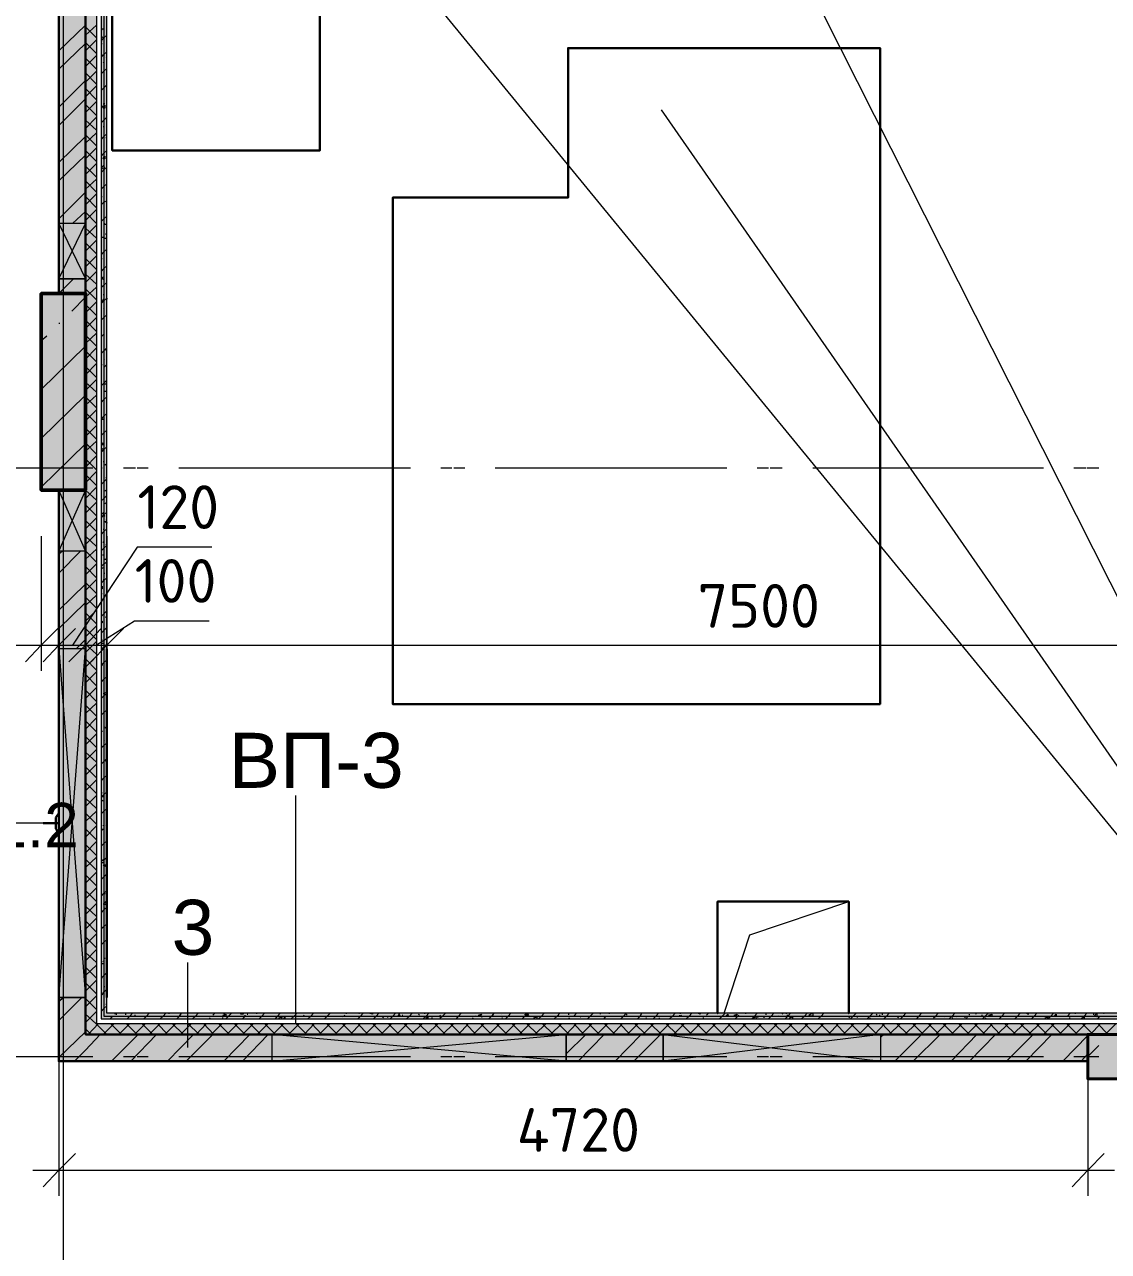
# Model space of a CAD drawing. Header units: millimetres. Extents: x -84737 to 172119, y -43083 to 59399.
# Drawn here: x -59190 to -54218, y 43586 to 49214 of the extents above; entities that cross this region are included whole.
import ezdxf

# ---------------------------------------------------------------- set-up
doc = ezdxf.new("R2010")
doc.units = ezdxf.units.MM
doc.layers.add('PDF _Геометрия', color=7, linetype='Continuous')
doc.layers.add('PDF _Текст', color=7, linetype='Continuous')
doc.layers.add('PDF _Сплошная заливка', color=7, linetype='Continuous', true_color=0xffffff)
doc.styles.add('PDF GOSTCommon', font='arial.ttf')
doc.styles.add('PDF ISOCPEUR', font='isocpeur.ttf')

msp = doc.modelspace()

# ---------------------------------------------------------------- hatches: boundary and pattern name
at = {"layer": 'PDF _Сплошная заливка', "transparency": 33554559}
h = msp.add_hatch(color=256, dxfattribs=at)
h.paths.add_polyline_path([(-58910.3, 51010.8), (-58859.5, 51010.8), (-58859.5, 52780), (-58910.3, 52780)])
h.paths.add_polyline_path([(-58859.5, 50409.7), (-58910.3, 50409.7), (-58910.3, 44632.3), (-58859.5, 44632.3)])
h = msp.add_hatch(color=256, dxfattribs=at)
h.paths.add_polyline_path([(-58838.3, 51010.8), (-58825.6, 51010.8), (-58825.6, 52703.8), (-58838.3, 52703.8)])
h.paths.add_polyline_path([(-58825.6, 50409.7), (-58838.3, 50409.7), (-58838.3, 44666.1), (-58825.6, 44666.1)])
h = msp.add_hatch(color=256, dxfattribs=at)
h.paths.add_polyline_path([(-58825.6, 51010.8), (-58812.9, 51010.8), (-58812.9, 52691.1), (-58825.6, 52691.1)])
h.paths.add_polyline_path([(-58812.9, 50409.7), (-58825.6, 50409.7), (-58825.6, 44678.8), (-58812.9, 44678.8)])
h = msp.add_hatch(color=256, dxfattribs=at)
h.paths.add_polyline_path([(-59033, 48301.9), (-58910.3, 48301.9), (-58910.3, 49779.1), (-59033, 49779.1)])
h.paths.add_polyline_path([(-58910.3, 48048), (-59033, 48048), (-59033, 47980.2), (-58910.3, 47980.2)])
h = msp.add_hatch(color=256, dxfattribs=at)
h.paths.add_polyline_path([(-59033, 46350.7), (-58910.3, 46350.7), (-58910.3, 46799.3), (-59033, 46799.3)])
h.paths.add_polyline_path([(-58910.3, 44750.8), (-59033, 44750.8), (-59033, 44458.7), (-58910.3, 44458.7)])
h = msp.add_hatch(color=256, dxfattribs=at)
h.paths.add_polyline_path([(-58055.3, 44458.7), (-58055.3, 44581.5), (-58910.3, 44581.5), (-58910.3, 44458.7)])
h.paths.add_polyline_path([(-55261.8, 44581.5), (-55261.8, 44458.7), (-54313.7, 44458.7), (-54313.7, 44581.5)])
h.paths.add_polyline_path([(-56260.7, 44458.7), (-56260.7, 44581.5), (-56705.1, 44581.5), (-56705.1, 44458.7)])

# ---------------------------------------------------------------- linework, layer by layer
at = {"layer": 'PDF _Геометрия', "lineweight": 9}
for points in [[(-56607.8, 51404.4), (-52743.4, 43747.7), (-57974.9, 50130.4)], [(-59011.9, 49156.9), (-59011.9, 50155.8)], [(-59011.9, 48331.5), (-59011.9, 49330.4)], [(-59033, 49093.4), (-58910.3, 49211.9)], [(-58910.3, 49165.4), (-58859.5, 49211.9)], [(-58859.5, 49152.7), (-58910.3, 49203.4)], [(-58838.3, 49190.8), (-58834.1, 49190.8)], [(-58834.1, 49195), (-58829.9, 49195)], [(-58910.3, 49093.4), (-58859.5, 49144.2)], [(-58859.5, 49080.7), (-58910.3, 49131.5)], [(-58838.3, 49140), (-58825.6, 49152.7), (-58812.9, 49165.4)], [(-58834.1, 49156.9), (-58829.9, 49152.7)], [(-58834.1, 49135.7), (-58834.1, 49135.7)], [(-59033, 49008.7), (-58910.3, 49127.3)], [(-58838.3, 49127.3), (-58834.1, 49127.3)], [(-58838.3, 49063.8), (-58825.6, 49076.5), (-58812.9, 49089.2)], [(-58838.3, 49076.5), (-58834.1, 49076.5)], [(-58910.3, 49021.4), (-58859.5, 49072.2)], [(-58859.5, 49008.7), (-58910.3, 49059.5)], [(-58829.9, 49042.6), (-58825.6, 49038.4)], [(-58817.2, 49063.8), (-58817.2, 49063.8)], [(-58910.3, 48949.5), (-58859.5, 49000.3)], [(-58859.5, 48941), (-58910.3, 48991.8)], [(-58838.3, 48987.6), (-58825.6, 49000.3), (-58812.9, 49013)], [(-59033, 48835.2), (-58910.3, 48958)], [(-59011.9, 48902.9), (-59011.9, 48958)], [(-58910.3, 48881.8), (-58859.5, 48932.6)], [(-58859.5, 48869.1), (-58910.3, 48919.9)], [(-58838.3, 48911.4), (-58825.6, 48924.1), (-58812.9, 48936.8)], [(-59033, 48750.6), (-58910.3, 48873.3)], [(-58910.3, 48809.8), (-58859.5, 48860.6)], [(-58825.6, 48847.9), (-58825.6, 48852.1), (-58821.4, 48852.1)], [(-58859.5, 48797.1), (-58910.3, 48847.9)], [(-53894.7, 46689.3), (-52743.4, 43747.7), (-56269.2, 48822.5)], [(-58910.3, 48737.9), (-58859.5, 48788.7)], [(-58859.5, 48729.4), (-58910.3, 48776)], [(-58838.3, 48763.3), (-58825.6, 48776), (-58812.9, 48788.7)], [(-58829.9, 48746.3), (-58825.6, 48746.3)], [(-59033, 48581.3), (-58910.3, 48699.8)], [(-59011.9, 47705.1), (-59011.9, 48704)], [(-58910.3, 48670.1), (-58859.5, 48716.7)], [(-58859.5, 48657.4), (-58910.3, 48708.2)], [(-58838.3, 48687.1), (-58825.6, 48699.8), (-58812.9, 48712.5)], [(-58817.2, 48695.5), (-58812.9, 48691.3)], [(-58910.3, 48598.2), (-58859.5, 48649)], [(-58859.5, 48585.5), (-58910.3, 48636.3)], [(-58838.3, 48610.9), (-58825.6, 48623.6), (-58812.9, 48636.3)], [(-59033, 48496.6), (-58910.3, 48615.1)], [(-58910.3, 48526.2), (-58859.5, 48577)], [(-58825.6, 48568.6), (-58825.6, 48568.6)], [(-58859.5, 48513.5), (-58910.3, 48564.3)], [(-58838.3, 48534.7), (-58825.6, 48547.4), (-58812.9, 48560.1)], [(-58812.9, 48555.9), (-58812.9, 48555.9)], [(-58910.3, 48458.5), (-58859.5, 48505.1)], [(-58859.5, 48445.8), (-58910.3, 48496.6)], [(-58838.3, 48458.5), (-58825.6, 48471.2), (-58812.9, 48483.9)], [(-58812.9, 48509.3), (-58812.9, 48509.3)], [(-58812.9, 48509.3), (-58812.9, 48509.3)], [(-59033, 48323.1), (-58910.3, 48445.8)], [(-58910.3, 48386.6), (-58859.5, 48437.4)], [(-58859.5, 48373.9), (-58910.3, 48424.7)], [(-58838.3, 48424.7), (-58834.1, 48424.7)], [(-58838.3, 48386.6), (-58825.6, 48399.3), (-58817.2, 48403.5)], [(-58825.6, 48420.4), (-58825.6, 48416.2)], [(-58969.5, 48301.9), (-58910.3, 48356.9)], [(-58910.3, 48314.6), (-58859.5, 48365.4)], [(-58859.5, 48301.9), (-58910.3, 48352.7)], [(-58812.9, 48352.7), (-58812.9, 48352.7)], [(-58812.9, 48352.7), (-58812.9, 48352.7)], [(-58910.3, 48242.7), (-58859.5, 48293.4)], [(-58838.3, 48310.4), (-58825.6, 48323.1), (-58812.9, 48335.8)], [(-58825.6, 48301.9), (-58821.4, 48301.9)], [(-58825.6, 48301.9), (-58825.6, 48301.9)], [(-58821.4, 48297.7), (-58817.2, 48297.7)], [(-58859.5, 48234.2), (-58910.3, 48280.7)], [(-58834.1, 48238.4), (-58829.9, 48238.4)], [(-58821.4, 48234.2), (-58817.2, 48234.2)], [(-58817.2, 48251.1), (-58812.9, 48259.6)], [(-58910.3, 48174.9), (-58859.5, 48225.7)], [(-58859.5, 48162.2), (-58910.3, 48213)], [(-58838.3, 48158), (-58825.6, 48170.7), (-58812.9, 48183.4)], [(-59011.9, 48077.6), (-59011.9, 48128.4)], [(-58910.3, 48103), (-58859.5, 48153.8)], [(-58859.5, 48090.3), (-58910.3, 48141.1)], [(-58838.3, 48141.1), (-58834.1, 48141.1)], [(-58910.3, 48031), (-58859.5, 48081.8)], [(-58859.5, 48022.6), (-58910.3, 48069.1)], [(-58838.3, 48081.8), (-58825.6, 48094.5), (-58812.9, 48107.2)], [(-59033, 47980.2), (-58965.3, 48048)], [(-58973.8, 47899.8), (-58910.3, 47963.3), (-58859.5, 48009.9)], [(-58838.3, 48009.9), (-58825.6, 48018.3), (-58812.9, 48031)], [(-58825.6, 48056.4), (-58825.6, 48056.4)], [(-58825.6, 48056.4), (-58825.6, 48056.4)], [(-58859.5, 47950.6), (-58910.3, 48001.4)], [(-58838.3, 47933.7), (-58825.6, 47946.4), (-58812.9, 47959.1), (-58812.9, 47954.8)], [(-58829.9, 47976), (-58825.6, 47976)], [(-58910.3, 47891.4), (-58859.5, 47942.1)], [(-58859.5, 47878.7), (-58910.3, 47929.4)], [(-58829.9, 47912.5), (-58829.9, 47912.5)], [(-59033, 47844.8), (-59028.8, 47844.8)], [(-59011.9, 46875.5), (-59011.9, 47878.7)], [(-58910.3, 47819.4), (-58859.5, 47870.2)], [(-58859.5, 47806.7), (-58910.3, 47857.5)], [(-58838.3, 47857.5), (-58825.6, 47870.2), (-58812.9, 47882.9)], [(-59113.4, 47764.4), (-59088.1, 47785.5)], [(-58910.3, 47751.7), (-58859.5, 47798.2)], [(-58859.5, 47739), (-58910.3, 47789.8)], [(-58838.3, 47781.3), (-58825.6, 47794)], [(-58812.9, 47806.7), (-58812.9, 47806.7)], [(-59113.4, 47540), (-58910.3, 47739)], [(-58910.3, 47679.7), (-58859.5, 47730.5)], [(-58838.3, 47705.1), (-58825.6, 47717.8), (-58812.9, 47730.5)], [(-58859.5, 47667), (-58910.3, 47717.8)], [(-58821.4, 47679.7), (-58821.4, 47679.7)], [(-58812.9, 47717.8), (-58817.2, 47722), (-58812.9, 47722)], [(-58910.3, 47607.8), (-58859.5, 47658.6)], [(-58859.5, 47595.1), (-58910.3, 47645.9)], [(-58838.3, 47654.3), (-58834.1, 47654.3)], [(-58825.6, 47641.6), (-58812.9, 47654.3)], [(-58825.6, 47641.6), (-58825.6, 47641.6)], [(-58910.3, 47535.8), (-58859.5, 47586.6)], [(-58859.5, 47527.4), (-58910.3, 47573.9)], [(-58838.3, 47557), (-58825.6, 47569.7), (-58812.9, 47582.4)], [(-58821.4, 47565.4), (-58817.2, 47565.4)], [(-59113.4, 47315.7), (-58910.3, 47514.7)], [(-59011.9, 47451.2), (-59011.9, 47506.2)], [(-58910.3, 47468.1), (-58859.5, 47514.7)], [(-58859.5, 47455.4), (-58910.3, 47506.2)], [(-58838.3, 47480.8), (-58825.6, 47493.5), (-58812.9, 47506.2)], [(-58821.4, 47531.6), (-58817.2, 47531.6)], [(-58910.3, 47396.1), (-58859.5, 47446.9)], [(-58859.5, 47383.4), (-58910.3, 47434.2)], [(-58838.3, 47404.6), (-58825.6, 47417.3), (-58812.9, 47430)], [(-58834.1, 47404.6), (-58829.9, 47404.6)], [(-58910.3, 47324.2), (-58859.5, 47375)], [(-58859.5, 47311.5), (-58910.3, 47362.3)], [(-58838.3, 47328.4), (-58825.6, 47341.1), (-58812.9, 47353.8)], [(-59113.4, 47091.4), (-58910.3, 47290.3)], [(-58910.3, 47256.5), (-58859.5, 47303)], [(-58859.5, 47243.8), (-58910.3, 47294.6)], [(-58838.3, 47290.3), (-58829.9, 47294.6), (-58829.9, 47286.1), (-58838.3, 47286.1)], [(-58838.3, 47252.2), (-58825.6, 47264.9), (-58812.9, 47277.6)], [(-59011.9, 46253.3), (-59011.9, 47252.2)], [(-58910.3, 47184.5), (-58859.5, 47235.3)], [(-58859.5, 47171.8), (-58910.3, 47222.6)], [(-58838.3, 47264.9), (-58829.9, 47269.2), (-58829.9, 47256.5), (-58838.3, 47260.7)], [(-58812.9, 47252.2), (-58812.9, 47256.5)], [(-59934.6, 47180.3), (-58935.7, 47180.3)], [(-59875.3, 47180.3), (-58876.4, 47180.3)], [(-58910.3, 47112.6), (-58859.5, 47163.3)], [(-58838.3, 47180.3), (-58834.1, 47180.3)], [(-58829.9, 47209.9), (-58825.6, 47209.9)], [(-58821.4, 47193), (-58817.2, 47197.2)], [(-58817.2, 47193), (-58812.9, 47197.2)], [(-58736.8, 47180.3), (-58681.7, 47180.3)], [(-58673.3, 47180.3), (-58622.5, 47180.3)], [(-58482.8, 47180.3), (-57483.9, 47180.3)], [(-58423.5, 47180.3), (-57420.4, 47180.3)], [(-57280.7, 47180.3), (-57230, 47180.3)], [(-57221.5, 47180.3), (-57170.7, 47180.3)], [(-57031, 47180.3), (-56027.9, 47180.3)], [(-56967.5, 47180.3), (-55968.6, 47180.3)], [(-55829, 47180.3), (-55778.2, 47180.3)], [(-55769.7, 47180.3), (-55714.7, 47180.3)], [(-55575, 47180.3), (-54576.1, 47180.3)], [(-55515.8, 47180.3), (-54516.9, 47180.3)], [(-54377.2, 47180.3), (-54322.2, 47180.3)], [(-54317.9, 47180.3), (-54262.9, 47180.3)], [(-58859.5, 47099.9), (-58910.3, 47150.7)], [(-58838.3, 47104.1), (-58825.6, 47116.8), (-58812.9, 47129.5)], [(-58817.2, 47133.7), (-58812.9, 47138)], [(-58812.9, 47150.7), (-58812.9, 47154.9)], [(-58812.9, 47150.7), (-58812.9, 47150.7)], [(-58859.5, 46748.6), (-58910.3, 46799.3), (-59033, 47078.7), (-58910.3, 47078.7)], [(-58859.5, 47032.1), (-58910.3, 47078.7), (-59033, 46799.3), (-58910.3, 46799.3)], [(-58910.3, 47040.6), (-58859.5, 47091.4)], [(-58834.1, 47032.1), (-58825.6, 47040.6), (-58812.9, 47053.3)], [(-58821.4, 47074.5), (-58817.2, 47078.7)], [(-58812.9, 47082.9), (-58812.9, 47082.9)], [(-58910.3, 46972.9), (-58859.5, 47023.7)], [(-58859.5, 46960.2), (-58910.3, 47011)], [(-58821.4, 47015.2), (-58817.2, 47019.4)], [(-58812.9, 47019.4), (-58812.9, 47019.4)], [(-58910.3, 46900.9), (-58859.5, 46951.7)], [(-58859.5, 46888.2), (-58910.3, 46939)], [(-58838.3, 46960.2), (-58825.6, 46960.2), (-58821.4, 46960.2), (-58825.6, 46964.4), (-58812.9, 46977.1)], [(-58838.3, 46951.7), (-58825.6, 46964.4), (-58825.6, 46977.1), (-58838.3, 46964.4)], [(-58825.6, 46956), (-58821.4, 46960.2)], [(-58825.6, 46956), (-58825.6, 46956)], [(-58817.2, 46943.3), (-58817.2, 46943.3)], [(-58910.3, 46829), (-58859.5, 46879.8)], [(-58838.3, 46875.5), (-58825.6, 46888.2), (-58812.9, 46900.9)], [(-58825.6, 46900.9), (-58825.6, 46900.9)], [(-58825.6, 46896.7), (-58825.6, 46900.9)], [(-58812.9, 46930.6), (-58812.9, 46926.3), (-58821.4, 46934.8), (-58812.9, 46934.8)], [(-59113.4, 46867.1), (-59113.4, 46367.6), (-59113.4, 46249.1)], [(-59033, 46867.1), (-59033, 46367.6), (-59033, 46249.1)], [(-58859.5, 46820.5), (-58910.3, 46867.1), (-58910.3, 46367.6), (-58812.9, 46367.6), (-58812.9, 46249.1)], [(-58838.3, 46799.3), (-58825.6, 46812), (-58812.9, 46824.7)], [(-58829.9, 46837.4), (-58825.6, 46841.7)], [(-58817.2, 46829), (-58812.9, 46829)], [(-58812.9, 46867.1), (-58812.9, 46367.6), (-51312.8, 46367.6), (-51211.2, 46367.6), (-50970, 46367.6)], [(-59033, 46786.7), (-59016.1, 46799.3)], [(-59033, 46697.8), (-58931.4, 46799.3)], [(-58330.4, 46816.3), (-58673.3, 46816.3), (-58969.5, 46367.6)], [(-58910.3, 46761.3), (-58859.5, 46807.8)], [(-58829.9, 46778.2), (-58829.9, 46782.4)], [(-58910.3, 46689.3), (-58859.5, 46740.1)], [(-58859.5, 46676.6), (-58910.3, 46727.4)], [(-58838.3, 46727.4), (-58825.6, 46740.1), (-58812.9, 46748.6)], [(-58834.1, 46718.9), (-58829.9, 46723.2)], [(-58821.4, 46761.3), (-58817.2, 46761.3)], [(-58812.9, 46761.3), (-58817.2, 46761.3), (-58812.9, 46765.5)], [(-59011.9, 46625.8), (-59011.9, 46676.6)], [(-58910.3, 46617.3), (-58859.5, 46668.1)], [(-58859.5, 46604.7), (-58910.3, 46655.4)], [(-58838.3, 46651.2), (-58825.6, 46663.9), (-58812.9, 46676.6)], [(-58834.1, 46663.9), (-58834.1, 46663.9)], [(-58829.9, 46668.1), (-58825.6, 46668.1)], [(-58825.6, 46697.8), (-58821.4, 46697.8)], [(-59033, 46528.5), (-58910.3, 46647)], [(-58838.3, 46634.3), (-58834.1, 46638.5), (-58834.1, 46625.8), (-58838.3, 46625.8)], [(-58838.3, 46604.7), (-58834.1, 46604.7)], [(-58812.9, 46596.2), (-58812.9, 46600.4)], [(-59033, 46443.8), (-58910.3, 46562.3)], [(-58910.3, 46549.6), (-58859.5, 46596.2)], [(-58859.5, 46536.9), (-58910.3, 46587.7)], [(-58829.9, 46583.5), (-58825.6, 46583.5)], [(-58910.3, 46477.7), (-58859.5, 46528.5)], [(-58859.5, 46465), (-58910.3, 46515.8)], [(-58838.3, 46498.8), (-58825.6, 46511.5), (-58812.9, 46524.2)], [(-58812.9, 46494.6), (-58817.2, 46494.6), (-58812.9, 46503.1)], [(-58910.3, 46405.7), (-58859.5, 46456.5)], [(-58859.5, 46393), (-58910.3, 46443.8)], [(-58343.1, 46477.7), (-58686, 46477.7), (-58859.5, 46367.6)], [(-58838.3, 46477.7), (-58834.1, 46477.7), (-58834.1, 46469.2), (-58838.3, 46469.2)], [(-58838.3, 46422.6), (-58825.6, 46435.3), (-58812.9, 46448)], [(-58829.9, 46439.6), (-58829.9, 46439.6)], [(-59011.9, 45423.8), (-59011.9, 46422.6)], [(-58952.6, 46350.7), (-58910.3, 46393)], [(-58910.3, 46333.8), (-58859.5, 46384.6)], [(-58838.3, 46393), (-58834.1, 46393)], [(-58834.1, 46376.1), (-58829.9, 46376.1)], [(-59549.4, 46367.6), (-59295.4, 46367.6), (-59071.1, 46367.6)], [(-59232, 46367.6), (-59033, 46367.6), (-58910.3, 46367.6), (-58910.3, 46249.1)], [(-58859.5, 46325.3), (-58910.3, 46371.9)], [(-58910.3, 46266), (-58859.5, 46316.8)], [(-58838.3, 46346.5), (-58825.6, 46359.2), (-58812.9, 46371.9)], [(-58812.9, 46316.8), (-58812.9, 46316.8)], [(-58859.5, 46253.3), (-58910.3, 46304.1)], [(-58838.3, 46274.5), (-58825.6, 46287.2), (-58812.9, 46299.9)], [(-58834.1, 46278.7), (-58834.1, 46274.5)], [(-58910.3, 46194.1), (-58859.5, 46244.9)], [(-58859.5, 46181.4), (-58910.3, 46232.2)], [(-58838.3, 46198.3), (-58825.6, 46211), (-58812.9, 46223.7)], [(-58812.9, 46206.8), (-58812.9, 46206.8)], [(-58910.3, 46122.1), (-58859.5, 46172.9)], [(-58859.5, 46109.4), (-58910.3, 46160.2)], [(-58910.3, 46054.4), (-58859.5, 46101)], [(-58859.5, 46041.7), (-58910.3, 46092.5)], [(-58838.3, 46122.1), (-58825.6, 46134.8), (-58821.4, 46139.1)], [(-58825.6, 46143.3), (-58825.6, 46143.3)], [(-59011.9, 45999.4), (-59011.9, 46050.2)], [(-58838.3, 46046), (-58825.6, 46058.6), (-58812.9, 46071.3)], [(-58910.3, 45982.5), (-58859.5, 46033.3)], [(-58859.5, 45969.8), (-58910.3, 46020.6)], [(-58821.4, 45986.7), (-58812.9, 45995.2)], [(-58821.4, 45995.2), (-58821.4, 45995.2)], [(-58910.3, 45910.5), (-58859.5, 45961.3)], [(-58859.5, 45897.8), (-58910.3, 45948.6)], [(-58834.1, 45969.8), (-58834.1, 45974)], [(-58821.4, 45931.7), (-58821.4, 45931.7)], [(-58910.3, 45838.6), (-58859.5, 45889.3)], [(-58859.5, 45830.1), (-58910.3, 45876.6)], [(-58838.3, 45897.8), (-58825.6, 45906.3), (-58812.9, 45919)], [(-58910.3, 45770.8), (-58859.5, 45821.6)], [(-58838.3, 45821.6), (-58825.6, 45834.3), (-58812.9, 45847), (-58821.4, 45838.6), (-58812.9, 45834.3), (-58812.9, 45847)], [(-59011.9, 44797.3), (-59011.9, 45800.5)], [(-58859.5, 45758.1), (-58910.3, 45808.9)], [(-58838.3, 45745.4), (-58825.6, 45758.1), (-58812.9, 45770.8)], [(-58910.3, 45698.9), (-58859.5, 45749.7)], [(-58859.5, 45686.2), (-58910.3, 45737)], [(-58910.3, 45626.9), (-58859.5, 45677.7)], [(-58859.5, 45618.5), (-58910.3, 45665)], [(-58838.3, 45669.3), (-58825.6, 45682), (-58812.9, 45694.6)], [(-58834.1, 45673.5), (-58829.9, 45673.5)], [(-58834.1, 45656.6), (-58829.9, 45652.3)], [(-57894.5, 44581.5), (-57945.3, 44632.3), (-57945.3, 45677.7)], [(-58910.3, 45559.2), (-58859.5, 45605.8)], [(-58859.5, 45546.5), (-58910.3, 45597.3)], [(-58838.3, 45593.1), (-58825.6, 45605.8), (-58812.9, 45618.5)], [(-59105, 45550.7), (-59261.6, 45550.7)], [(-58910.3, 45487.3), (-58859.5, 45538)], [(-58829.9, 45542.3), (-58829.9, 45538)], [(-58817.2, 45538), (-58812.9, 45542.3)], [(-58812.9, 45546.5), (-58812.9, 45546.5)], [(-58859.5, 45474.6), (-58910.3, 45525.3)], [(-58838.3, 45516.9), (-58829.9, 45525.3)], [(-58817.2, 45483), (-58812.9, 45483)], [(-58910.3, 45415.3), (-58859.5, 45466.1)], [(-58859.5, 45402.6), (-58910.3, 45453.4)], [(-58838.3, 45444.9), (-58825.6, 45457.6), (-58812.9, 45470.3)], [(-58910.3, 45347.6), (-58859.5, 45394.1)], [(-58859.5, 45334.9), (-58910.3, 45385.7)], [(-58838.3, 45377.2), (-58825.6, 45385.7), (-58825.6, 45368.7), (-58838.3, 45368.7)], [(-58829.9, 45377.2), (-58825.6, 45381.4), (-58812.9, 45394.1)], [(-58910.3, 45275.6), (-58859.5, 45326.4)], [(-58859.5, 45262.9), (-58910.3, 45313.7)], [(-58838.3, 45292.6), (-58825.6, 45305.3), (-58812.9, 45317.9)], [(-58910.3, 45203.7), (-58859.5, 45254.5)], [(-59011.9, 45169.8), (-59011.9, 45224.8)], [(-58859.5, 45191), (-58910.3, 45241.8)], [(-58838.3, 45216.4), (-58825.6, 45229.1), (-58812.9, 45241.8)], [(-58821.4, 45224.8), (-58821.4, 45229.1)], [(-58817.2, 45195.2), (-58817.2, 45195.2)], [(-58910.3, 45131.7), (-58859.5, 45182.5)], [(-58859.5, 45123.3), (-58910.3, 45169.8)], [(-58838.3, 45140.2), (-58825.6, 45152.9), (-58812.9, 45165.6)], [(-58825.6, 45178.3), (-58825.6, 45178.3)], [(-58825.6, 45161.3), (-58821.4, 45161.3)], [(-58825.6, 45161.3), (-58825.6, 45161.3)], [(-58812.9, 45169.8), (-58817.2, 45169.8), (-58812.9, 45174)], [(-58812.9, 45165.6), (-58812.9, 45165.6)], [(-58910.3, 45064), (-58859.5, 45114.8)], [(-58859.5, 45051.3), (-58910.3, 45102.1)], [(-58838.3, 45068.2), (-58825.6, 45076.7), (-58812.9, 45089.4)], [(-58910.3, 44992), (-58859.5, 45042.8)], [(-58859.5, 44979.3), (-58910.3, 45030.1)], [(-59011.9, 43972), (-59011.9, 44970.9)], [(-58910.3, 44920.1), (-58859.5, 44970.9)], [(-58838.3, 44992), (-58825.6, 45004.7), (-58812.9, 45017.4)], [(-58859.5, 44911.6), (-58910.3, 44958.2)], [(-58838.3, 44915.9), (-58834.1, 44915.9)], [(-58829.9, 44920.1), (-58825.6, 44915.9)], [(-58821.4, 44928.6), (-58821.4, 44932.8)], [(-58812.9, 44941.3), (-58812.9, 44937)], [(-58440.5, 44522.2), (-58440.5, 44911.6)], [(-58910.3, 44852.4), (-58859.5, 44898.9)], [(-58859.5, 44839.7), (-58910.3, 44890.5)], [(-58838.3, 44839.7), (-58825.6, 44852.4), (-58812.9, 44865.1)], [(-58834.1, 44907.4), (-58829.9, 44907.4)], [(-58910.3, 44780.4), (-58859.5, 44831.2)], [(-58859.5, 44767.7), (-58910.3, 44818.5)], [(-58834.1, 44839.7), (-58834.1, 44843.9)], [(-58825.6, 44805.8), (-58825.6, 44801.6), (-58821.4, 44801.6)], [(-58812.9, 44839.7), (-58812.9, 44839.7)], [(-59033, 44733.9), (-59011.9, 44750.8)], [(-59033, 44645), (-58927.2, 44750.8)], [(-58910.3, 44708.5), (-58859.5, 44759.3)], [(-58859.5, 44695.8), (-58910.3, 44746.6)], [(-58834.1, 44763.5), (-58825.6, 44776.2), (-58812.9, 44788.9)], [(-58812.9, 44780.4), (-58812.9, 44780.4)], [(-58812.9, 44780.4), (-58812.9, 44780.4)], [(-58910.3, 44636.5), (-58859.5, 44687.3)], [(-58838.3, 44687.3), (-58825.6, 44700), (-58812.9, 44712.7)], [(-58817.2, 44721.2), (-58812.9, 44721.2)], [(-58812.9, 44712.7), (-58812.9, 44712.7)], [(-58812.9, 44581.5), (-58863.7, 44632.3), (-58910.3, 44674.6)], [(-58897.6, 44581.5), (-58851, 44632.3)], [(-58829.9, 44581.5), (-58779.1, 44632.3)], [(-58817.2, 44661.9), (-58817.2, 44661.9)], [(-58796, 44653.4), (-58787.5, 44661.9)], [(-58745.2, 44581.5), (-58796, 44632.3)], [(-58774.8, 44674.6), (-58774.8, 44678.8)], [(-58770.6, 44674.6), (-58766.4, 44674.6)], [(-58757.9, 44581.5), (-58707.1, 44632.3)], [(-58749.4, 44661.9), (-58749.4, 44661.9)], [(-58728.3, 44674.6), (-58724.1, 44674.6)], [(-58673.3, 44581.5), (-58724.1, 44632.3)], [(-58719.8, 44653.4), (-58707.1, 44666.1), (-58694.4, 44678.8)], [(-58686, 44670.4), (-58681.7, 44670.4)], [(-58686, 44581.5), (-58635.2, 44632.3)], [(-58601.3, 44581.5), (-58652.1, 44632.3)], [(-58643.6, 44653.4), (-58630.9, 44666.1), (-58618.2, 44678.8)], [(-58618.2, 44581.5), (-58567.4, 44632.3)], [(-58533.6, 44581.5), (-58580.1, 44632.3)], [(-58567.4, 44653.4), (-58554.7, 44666.1), (-58542.1, 44678.8)], [(-58546.3, 44581.5), (-58495.5, 44632.3)], [(-58529.4, 44678.8), (-58525.1, 44678.8)], [(-58525.1, 44678.8), (-58525.1, 44678.8)], [(-58461.6, 44581.5), (-58512.4, 44632.3)], [(-58491.3, 44653.4), (-58478.6, 44666.1), (-58470.1, 44678.8)], [(-58474.3, 44581.5), (-58423.5, 44632.3)], [(-58389.7, 44581.5), (-58440.5, 44632.3)], [(-58419.3, 44653.4), (-58406.6, 44666.1), (-58393.9, 44678.8)], [(-58402.4, 44581.5), (-58355.8, 44632.3)], [(-58389.7, 44666.1), (-58389.7, 44666.1)], [(-58322, 44581.5), (-58368.5, 44632.3)], [(-58364.3, 44666.1), (-58360.1, 44666.1)], [(-58343.1, 44653.4), (-58338.9, 44657.7)], [(-58334.7, 44581.5), (-58283.9, 44632.3)], [(-58326.2, 44670.4), (-58317.7, 44678.8)], [(-58250, 44581.5), (-58300.8, 44632.3)], [(-58283.9, 44657.7), (-58279.6, 44657.7)], [(-58275.4, 44674.6), (-58271.2, 44678.8)], [(-58266.9, 44653.4), (-58254.2, 44666.1), (-58241.5, 44678.8)], [(-58262.7, 44581.5), (-58211.9, 44632.3)], [(-58178.1, 44581.5), (-58228.8, 44632.3)], [(-58186.5, 44678.8), (-58186.5, 44674.6), (-58199.2, 44674.6), (-58195, 44678.8)], [(-58190.7, 44653.4), (-58178.1, 44666.1), (-58178.1, 44670.4)], [(-58190.7, 44581.5), (-58140, 44632.3)], [(-58169.6, 44674.6), (-58165.4, 44674.6)], [(-58106.1, 44581.5), (-58156.9, 44632.3)], [(-58127.3, 44678.8), (-58123, 44678.8)], [(-58123, 44581.5), (-58072.2, 44632.3)], [(-58114.6, 44653.4), (-58101.9, 44666.1), (-58089.2, 44678.8)], [(-58038.4, 44581.5), (-58089.2, 44632.3)], [(-56705.1, 44581.5), (-56705.1, 44458.7), (-58055.3, 44581.5), (-58055.3, 44458.7), (-56705.1, 44581.5), (-56658.6, 44632.3)], [(-58051.1, 44581.5), (-58000.3, 44632.3)], [(-58038.4, 44653.4), (-58029.9, 44666.1), (-58017.2, 44678.8)], [(-58021.4, 44653.4), (-58021.4, 44657.7), (-58008.7, 44661.9), (-58013, 44653.4)], [(-57966.4, 44581.5), (-58017.2, 44632.3)], [(-58000.3, 44657.7), (-58000.3, 44653.4), (-57996.1, 44661.9), (-57996.1, 44653.4)], [(-57979.1, 44581.5), (-57928.3, 44632.3)], [(-57966.4, 44653.4), (-57953.7, 44666.1), (-57941, 44678.8)], [(-57911.4, 44666.1), (-57907.2, 44670.4)], [(-57911.4, 44666.1), (-57911.4, 44666.1)], [(-57907.2, 44581.5), (-57860.6, 44632.3)], [(-57890.2, 44653.4), (-57877.5, 44666.1), (-57864.8, 44678.8)], [(-57826.7, 44581.5), (-57873.3, 44632.3)], [(-57839.4, 44581.5), (-57788.7, 44632.3)], [(-57818.3, 44678.8), (-57818.3, 44678.8)], [(-57814.1, 44653.4), (-57801.4, 44666.1), (-57788.7, 44678.8)], [(-57754.8, 44581.5), (-57805.6, 44632.3)], [(-57776, 44666.1), (-57771.7, 44666.1)], [(-57767.5, 44661.9), (-57767.5, 44661.9)], [(-57767.5, 44581.5), (-57716.7, 44632.3)], [(-57733.6, 44661.9), (-57729.4, 44666.1)], [(-57682.8, 44581.5), (-57733.6, 44632.3)], [(-57725.2, 44666.1), (-57720.9, 44670.4)], [(-57716.7, 44678.8), (-57712.5, 44678.8)], [(-57695.5, 44581.5), (-57649, 44632.3)], [(-57661.7, 44653.4), (-57649, 44666.1), (-57636.3, 44678.8)], [(-57615.1, 44581.5), (-57661.7, 44632.3)], [(-57657.4, 44678.8), (-57653.2, 44678.8)], [(-57627.8, 44581.5), (-57577, 44632.3)], [(-57594, 44678.8), (-57594, 44674.6), (-57606.7, 44678.8), (-57602.4, 44678.8)], [(-57543.2, 44581.5), (-57594, 44632.3)], [(-57589.7, 44653.4), (-57577, 44666.1), (-57564.3, 44678.8)], [(-57568.6, 44678.8), (-57568.6, 44678.8)], [(-57555.9, 44581.5), (-57505.1, 44632.3)], [(-57547.4, 44657.7), (-57543.2, 44661.9)], [(-57526.2, 44661.9), (-57522, 44661.9)], [(-57471.2, 44581.5), (-57522, 44632.3)], [(-57513.5, 44653.4), (-57500.8, 44666.1), (-57488.1, 44678.8)], [(-57483.9, 44581.5), (-57433.1, 44632.3)], [(-57475.4, 44678.8), (-57471.2, 44674.6)], [(-57467, 44666.1), (-57467, 44666.1)], [(-57458.5, 44670.4), (-57454.3, 44670.4)], [(-57399.3, 44581.5), (-57450, 44632.3)], [(-57437.4, 44653.4), (-57424.7, 44666.1), (-57412, 44678.8)], [(-57420.4, 44678.8), (-57420.4, 44678.8)], [(-57416.2, 44581.5), (-57365.4, 44632.3)], [(-57382.3, 44674.6), (-57378.1, 44670.4)], [(-57331.5, 44581.5), (-57382.3, 44632.3)], [(-57361.2, 44653.4), (-57348.5, 44666.1), (-57335.8, 44678.8)], [(-57356.9, 44678.8), (-57352.7, 44678.8)], [(-57352.7, 44678.8), (-57352.7, 44678.8)], [(-57348.5, 44653.4), (-57340, 44666.1), (-57340, 44653.4)], [(-57344.2, 44581.5), (-57293.4, 44632.3)], [(-57323.1, 44657.7), (-57318.8, 44657.7)], [(-57259.6, 44581.5), (-57310.4, 44632.3)], [(-57285, 44657.7), (-57272.3, 44666.1), (-57259.6, 44678.8)], [(-57285, 44670.4), (-57280.7, 44666.1)], [(-57272.3, 44581.5), (-57221.5, 44632.3)], [(-57255.4, 44666.1), (-57251.1, 44666.1)], [(-57187.6, 44581.5), (-57238.4, 44632.3)], [(-57208.8, 44653.4), (-57200.3, 44666.1), (-57187.6, 44678.8)], [(-57200.3, 44581.5), (-57153.8, 44632.3)], [(-57191.9, 44666.1), (-57187.6, 44666.1)], [(-57119.9, 44581.5), (-57166.5, 44632.3)], [(-57136.8, 44653.4), (-57132.6, 44657.7)], [(-57132.6, 44581.5), (-57081.8, 44632.3)], [(-57119.9, 44670.4), (-57119.9, 44670.4)], [(-57098.7, 44666.1), (-57098.7, 44666.1)], [(-57048, 44581.5), (-57098.7, 44632.3)], [(-57094.5, 44661.9), (-57090.3, 44661.9)], [(-57094.5, 44661.9), (-57094.5, 44661.9)], [(-57060.7, 44653.4), (-57048, 44666.1), (-57035.3, 44678.8)], [(-57060.7, 44581.5), (-57009.9, 44632.3)], [(-57043.7, 44674.6), (-57039.5, 44670.4)], [(-56976, 44581.5), (-57026.8, 44632.3)], [(-57001.4, 44674.6), (-57001.4, 44674.6)], [(-57001.4, 44657.7), (-56997.2, 44657.7)], [(-56988.7, 44581.5), (-56937.9, 44632.3)], [(-56984.5, 44653.4), (-56971.8, 44666.1), (-56959.1, 44678.8)], [(-56904, 44581.5), (-56954.8, 44632.3)], [(-56921, 44581.5), (-56870.2, 44632.3)], [(-56908.3, 44653.4), (-56895.6, 44666.1), (-56882.9, 44678.8), (-56878.7, 44670.4), (-56895.6, 44670.4), (-56887.1, 44678.8)], [(-56836.3, 44581.5), (-56887.1, 44632.3)], [(-56849, 44653.4), (-56853.3, 44657.7), (-56840.6, 44661.9), (-56840.6, 44653.4)], [(-56849, 44581.5), (-56798.2, 44632.3)], [(-56832.1, 44653.4), (-56819.4, 44666.1), (-56806.7, 44678.8)], [(-56764.4, 44581.5), (-56815.2, 44632.3)], [(-56777.1, 44581.5), (-56726.3, 44632.3)], [(-56760.1, 44653.4), (-56747.4, 44666.1), (-56734.7, 44678.8)], [(-56743.2, 44670.4), (-56739, 44670.4)], [(-56692.4, 44581.5), (-56743.2, 44632.3)], [(-56696.7, 44674.6), (-56692.4, 44674.6)], [(-56675.5, 44666.1), (-56671.3, 44666.1), (-56658.6, 44678.8)], [(-56624.7, 44581.5), (-56671.3, 44632.3)], [(-56641.6, 44661.9), (-56637.4, 44666.1)], [(-56637.4, 44581.5), (-56586.6, 44632.3)], [(-56607.8, 44653.4), (-56595.1, 44666.1), (-56582.4, 44678.8)], [(-56552.7, 44581.5), (-56603.5, 44632.3)], [(-56565.4, 44581.5), (-56514.7, 44632.3)], [(-56548.5, 44674.6), (-56548.5, 44678.8)], [(-56531.6, 44657.7), (-56531.6, 44653.4), (-56523.1, 44666.1)], [(-56480.8, 44581.5), (-56531.6, 44632.3)], [(-56510.4, 44678.8), (-56506.2, 44678.8)], [(-56493.5, 44581.5), (-56446.9, 44632.3)], [(-56413.1, 44581.5), (-56459.6, 44632.3)], [(-56455.4, 44653.4), (-56442.7, 44666.1), (-56430, 44678.8)], [(-56430, 44674.6), (-56425.8, 44670.4)], [(-56425.8, 44581.5), (-56375, 44632.3)], [(-56341.1, 44581.5), (-56391.9, 44632.3)], [(-56379.2, 44653.4), (-56366.5, 44666.1), (-56358, 44678.8)], [(-56353.8, 44581.5), (-56303, 44632.3)], [(-56341.1, 44657.7), (-56336.9, 44657.7)], [(-56269.2, 44581.5), (-56320, 44632.3)], [(-56307.3, 44653.4), (-56294.6, 44666.1), (-56281.9, 44678.8)], [(-56294.6, 44666.1), (-56294.6, 44666.1)], [(-56281.9, 44581.5), (-56231.1, 44632.3)], [(-56277.6, 44653.4), (-56277.6, 44657.7)], [(-56197.2, 44581.5), (-56248, 44632.3)], [(-56231.1, 44653.4), (-56218.4, 44666.1), (-56205.7, 44678.8)], [(-56226.8, 44674.6), (-56226.8, 44674.6)], [(-56214.1, 44581.5), (-56163.3, 44632.3)], [(-56188.7, 44666.1), (-56184.5, 44666.1), (-56184.5, 44670.4)], [(-56184.5, 44678.8), (-56184.5, 44678.8)], [(-56184.5, 44678.8), (-56180.3, 44678.8)], [(-56180.3, 44670.4), (-56176, 44666.1)], [(-56129.5, 44581.5), (-56180.3, 44632.3)], [(-56154.9, 44653.4), (-56142.2, 44666.1), (-56129.5, 44678.8)], [(-56142.2, 44581.5), (-56091.4, 44632.3)], [(-56057.5, 44581.5), (-56108.3, 44632.3)], [(-56091.4, 44678.8), (-56091.4, 44674.6), (-56099.9, 44678.8), (-56095.6, 44678.8)], [(-56095.6, 44678.8), (-56095.6, 44678.8)], [(-56078.7, 44657.7), (-56074.5, 44657.7)], [(-56070.2, 44581.5), (-56019.4, 44632.3)], [(-56061.8, 44670.4), (-56053.3, 44678.8)], [(-55985.6, 44581.5), (-56036.4, 44632.3)], [(-56002.5, 44653.4), (-55989.8, 44666.1), (-55977.1, 44678.8)], [(-55998.3, 44581.5), (-55951.7, 44632.3)], [(-55972.9, 44666.1), (-55972.9, 44666.1)], [(-55917.9, 44581.5), (-55964.4, 44632.3)], [(-55930.6, 44653.4), (-55917.9, 44666.1), (-55913.6, 44670.4)], [(-55930.6, 44581.5), (-55879.8, 44632.3)], [(-55926.3, 44666.1), (-55926.3, 44666.1)], [(-55845.9, 44581.5), (-55896.7, 44632.3)], [(-55884, 44678.8), (-55879.8, 44678.8)], [(-55858.6, 44581.5), (-55807.8, 44632.3)], [(-55854.4, 44653.4), (-55841.7, 44666.1), (-55829, 44678.8)], [(-55845.9, 44653.4), (-55837.4, 44666.1), (-55833.2, 44653.4)], [(-55829, 44661.9), (-55824.7, 44661.9)], [(-55824.7, 44657.7), (-55824.7, 44657.7)], [(-55774, 44581.5), (-55824.7, 44632.3)], [(-55799.3, 44661.9), (-55799.3, 44657.7)], [(-55790.9, 44674.6), (-55786.6, 44674.6)], [(-55786.6, 44581.5), (-55735.9, 44632.3)], [(-55778.2, 44653.4), (-55765.5, 44666.1), (-55752.8, 44678.8)], [(-55702, 44581.5), (-55752.8, 44632.3)], [(-55731.6, 44670.4), (-55731.6, 44670.4)], [(-55718.9, 44581.5), (-55668.1, 44632.3)], [(-55714.7, 44674.6), (-55710.5, 44678.8)], [(-55702, 44653.4), (-55689.3, 44666.1), (-55676.6, 44678.8)], [(-55697.8, 44678.8), (-55693.5, 44678.8)], [(-55693.5, 44670.4), (-55689.3, 44670.4)], [(-55634.3, 44581.5), (-55685.1, 44632.3)], [(-55676.6, 44653.4), (-55680.8, 44657.7), (-55668.1, 44661.9), (-55668.1, 44653.4)], [(-55647, 44581.5), (-55596.2, 44632.3)], [(-55625.8, 44653.4), (-55613.1, 44666.1), (-55600.4, 44678.8)], [(-55562.3, 44581.5), (-55613.1, 44632.3)], [(-55600.4, 44666.1), (-55600.4, 44666.1)], [(-55600.4, 44666.1), (-55596.2, 44666.1)], [(-55575, 44678.8), (-55575, 44666.1), (-55587.7, 44666.1), (-55592, 44670.4), (-55579.3, 44678.8)], [(-55575, 44666.1), (-55575, 44666.1)], [(-55575, 44581.5), (-55524.2, 44632.3)], [(-55549.6, 44653.4), (-55536.9, 44666.1), (-55524.2, 44678.8)], [(-55490.4, 44581.5), (-55541.2, 44632.3)], [(-55503.1, 44666.1), (-55503.1, 44661.9)], [(-55503.1, 44581.5), (-55456.5, 44632.3)], [(-55422.6, 44581.5), (-55469.2, 44632.3)], [(-55465, 44666.1), (-55465, 44666.1)], [(-55452.3, 44678.8), (-55452.3, 44678.8)], [(-55435.3, 44581.5), (-55384.6, 44632.3)], [(-55410, 44661.9), (-55405.7, 44657.7)], [(-55401.5, 44653.4), (-55388.8, 44666.1), (-55376.1, 44678.8)], [(-55350.7, 44581.5), (-55401.5, 44632.3)], [(-55371.9, 44661.9), (-55367.6, 44661.9)], [(-55363.4, 44581.5), (-55312.6, 44632.3)], [(-55350.7, 44678.8), (-55350.7, 44678.8)], [(-55278.7, 44581.5), (-55329.5, 44632.3)], [(-55325.3, 44653.4), (-55312.6, 44666.1), (-55299.9, 44678.8)], [(-55312.6, 44666.1), (-55308.4, 44666.1)], [(-55312.6, 44657.7), (-55312.6, 44653.4)], [(-55291.4, 44581.5), (-55244.9, 44632.3)], [(-55283, 44670.4), (-55278.7, 44674.6)], [(-55270.3, 44670.4), (-55266, 44670.4)], [(-55257.6, 44674.6), (-55253.3, 44674.6)], [(-55211, 44581.5), (-55257.6, 44632.3)], [(-55249.1, 44653.4), (-55236.4, 44666.1), (-55223.7, 44678.8)], [(-55223.7, 44581.5), (-55172.9, 44632.3)], [(-55139.1, 44581.5), (-55189.9, 44632.3)], [(-55185.6, 44661.9), (-55181.4, 44657.7)], [(-55172.9, 44653.4), (-55160.2, 44666.1), (-55147.5, 44678.8)], [(-55160.2, 44670.4), (-55160.2, 44670.4)], [(-55151.8, 44581.5), (-55101, 44632.3)], [(-55067.1, 44581.5), (-55117.9, 44632.3)], [(-55096.7, 44653.4), (-55088.3, 44666.1), (-55075.6, 44678.8)], [(-55079.8, 44678.8), (-55079.8, 44678.8)], [(-55079.8, 44581.5), (-55029, 44632.3)], [(-55067.1, 44666.1), (-55067.1, 44666.1)], [(-55067.1, 44666.1), (-55062.9, 44666.1)], [(-54995.2, 44581.5), (-55045.9, 44632.3)], [(-55020.6, 44657.7), (-55012.1, 44666.1), (-54999.4, 44678.8)], [(-55012.1, 44678.8), (-55012.1, 44678.8)], [(-55012.1, 44678.8), (-55012.1, 44678.8)], [(-55012.1, 44581.5), (-54961.3, 44632.3)], [(-54927.4, 44581.5), (-54978.2, 44632.3)], [(-54974, 44666.1), (-54969.8, 44661.9)], [(-54948.6, 44653.4), (-54935.9, 44666.1), (-54923.2, 44678.8)], [(-54940.1, 44581.5), (-54889.3, 44632.3)], [(-54935.9, 44657.7), (-54931.7, 44657.7)], [(-54919, 44661.9), (-54914.7, 44666.1)], [(-54855.5, 44581.5), (-54906.3, 44632.3)], [(-54876.6, 44661.9), (-54876.6, 44657.7)], [(-54872.4, 44653.4), (-54868.2, 44657.7)], [(-54868.2, 44661.9), (-54863.9, 44661.9)], [(-54868.2, 44581.5), (-54817.4, 44632.3)], [(-54855.5, 44670.4), (-54855.5, 44674.6)], [(-54783.5, 44581.5), (-54834.3, 44632.3)], [(-54830.1, 44674.6), (-54830.1, 44674.6)], [(-54825.9, 44674.6), (-54825.9, 44678.8)], [(-54800.5, 44670.4), (-54796.2, 44670.4)], [(-54796.2, 44653.4), (-54783.5, 44666.1), (-54770.8, 44678.8)], [(-54796.2, 44581.5), (-54749.7, 44632.3)], [(-54783.5, 44657.7), (-54779.3, 44653.4)], [(-54715.8, 44581.5), (-54762.4, 44632.3)], [(-54753.9, 44666.1), (-54753.9, 44666.1)], [(-54728.5, 44581.5), (-54677.7, 44632.3)], [(-54720, 44653.4), (-54707.3, 44666.1), (-54694.6, 44678.8)], [(-54643.9, 44581.5), (-54694.6, 44632.3)], [(-54656.6, 44581.5), (-54605.8, 44632.3)], [(-54648.1, 44653.4), (-54635.4, 44666.1), (-54622.7, 44678.8)], [(-54571.9, 44581.5), (-54622.7, 44632.3)], [(-54593.1, 44678.8), (-54593.1, 44678.8)], [(-54593.1, 44678.8), (-54584.6, 44674.6), (-54584.6, 44678.8)], [(-54584.6, 44581.5), (-54533.8, 44632.3)], [(-54571.9, 44653.4), (-54559.2, 44666.1), (-54546.5, 44678.8)], [(-54550.7, 44653.4), (-54550.7, 44653.4)], [(-54499.9, 44581.5), (-54550.7, 44632.3)], [(-54516.9, 44581.5), (-54466.1, 44632.3)], [(-54504.2, 44653.4), (-54508.4, 44657.7), (-54495.7, 44661.9), (-54499.9, 44653.4)], [(-54495.7, 44653.4), (-54483, 44666.1), (-54470.3, 44678.8)], [(-54432.2, 44581.5), (-54483, 44632.3)], [(-54466.1, 44666.1), (-54466.1, 44666.1)], [(-54466.1, 44666.1), (-54461.9, 44666.1)], [(-54457.6, 44666.1), (-54457.6, 44666.1)], [(-54453.4, 44666.1), (-54449.2, 44666.1)], [(-54444.9, 44581.5), (-54394.1, 44632.3)], [(-54360.3, 44581.5), (-54411.1, 44632.3)], [(-54406.8, 44666.1), (-54394.1, 44678.8)], [(-54406.8, 44666.1), (-54406.8, 44666.1)], [(-54398.4, 44657.7), (-54394.1, 44657.7)], [(-54373, 44678.8), (-54368.7, 44678.8)], [(-54373, 44581.5), (-54322.2, 44632.3)], [(-54343.3, 44653.4), (-54330.6, 44666.1), (-54317.9, 44678.8)], [(-54339.1, 44653.4), (-54330.6, 44666.1), (-54330.6, 44653.4)], [(-54288.3, 44581.5), (-54339.1, 44632.3)], [(-54301, 44581.5), (-54254.5, 44632.3)], [(-54288.3, 44674.6), (-54284.1, 44674.6)], [(-54267.2, 44653.4), (-54258.7, 44666.1)], [(-54220.6, 44581.5), (-54267.2, 44632.3)], [(-54246, 44678.8), (-54246, 44678.8)], [(-54241.8, 44678.8), (-54237.5, 44678.8)], [(-54233.3, 44581.5), (-54182.5, 44632.3)], [(-59033, 44475.7), (-58910.3, 44594.2)], [(-59011.9, 44547.6), (-59011.9, 44598.4)], [(-58961.1, 44458.7), (-58910.3, 44509.5), (-58842.6, 44581.5)], [(-58884.9, 44581.5), (-58910.3, 44606.9)], [(-58791.8, 44458.7), (-58669, 44581.5)], [(-58702.9, 44458.7), (-58584.4, 44581.5)], [(-58533.6, 44458.7), (-58415.1, 44581.5)], [(-58448.9, 44458.7), (-58326.2, 44581.5)], [(-58275.4, 44458.7), (-58156.9, 44581.5)], [(-58190.7, 44458.7), (-58072.2, 44581.5)], [(-56705.1, 44492.6), (-56616.2, 44581.5)], [(-56650.1, 44458.7), (-56531.6, 44581.5)], [(-56480.8, 44458.7), (-56362.3, 44581.5)], [(-56396.1, 44458.7), (-56273.4, 44581.5)], [(-55261.8, 44568.8), (-55249.1, 44581.5)], [(-55198.3, 44458.7), (-55075.6, 44581.5)], [(-55113.7, 44458.7), (-54990.9, 44581.5)], [(-54940.1, 44458.7), (-54821.6, 44581.5)], [(-54855.5, 44458.7), (-54737, 44581.5)], [(-54686.2, 44458.7), (-54563.4, 44581.5)], [(-54597.3, 44458.7), (-54478.8, 44581.5)], [(-54428, 44458.7), (-54313.7, 44577.2)], [(-54313.7, 44479.9), (-54262.9, 44530.7)], [(-59934.6, 44479.9), (-58935.7, 44479.9)], [(-59875.3, 44479.9), (-58876.4, 44479.9)], [(-58736.8, 44479.9), (-58681.7, 44479.9)], [(-58673.3, 44479.9), (-58622.5, 44479.9)], [(-58482.8, 44479.9), (-57483.9, 44479.9)], [(-58423.5, 44479.9), (-57420.4, 44479.9)], [(-57280.7, 44479.9), (-57230, 44479.9)], [(-57221.5, 44479.9), (-57170.7, 44479.9)], [(-57031, 44479.9), (-56027.9, 44479.9)], [(-56967.5, 44479.9), (-55968.6, 44479.9)], [(-55829, 44479.9), (-55778.2, 44479.9)], [(-55769.7, 44479.9), (-55714.7, 44479.9)], [(-55575, 44479.9), (-54576.1, 44479.9)], [(-55515.8, 44479.9), (-54516.9, 44479.9)], [(-54377.2, 44479.9), (-54322.2, 44479.9)], [(-54343.3, 44458.7), (-54313.7, 44492.6)], [(-54317.9, 44479.9), (-54262.9, 44479.9)], [(-59033, 44458.7), (-59033, 43959.3), (-59033, 43840.8)], [(-54313.7, 44458.7), (-54313.7, 43959.3), (-54313.7, 43840.8)], [(-59011.9, 43345.6), (-59011.9, 44344.5)], [(-59151.5, 43959.3), (-54191, 43959.3)], [(-59011.9, 43718), (-59011.9, 43773.1)]]:
    msp.add_lwpolyline(points, dxfattribs=at)
at = {"layer": 'PDF _Геометрия', "lineweight": 30}
for points in [[(-58262.7, 51078.5), (-57835.2, 51078.5), (-57835.2, 49965.3), (-57835.2, 48636.3), (-58787.5, 48636.3), (-58787.5, 51078.5)], [(-59033, 47980.2), (-59033, 49779.1)], [(-58910.3, 49779.1), (-58910.3, 47980.2)], [(-57022.6, 46096.7), (-57500.8, 46096.7), (-57500.8, 48420.4), (-57246.9, 48420.4), (-56696.7, 48420.4), (-56696.7, 49106.1), (-55266, 49106.1), (-55266, 46096.7)], [(-45844.3, 44458.7), (-46911, 44458.7), (-46911, 44378.3), (-54313.7, 44378.3), (-54313.7, 44458.7), (-59033, 44458.7), (-59033, 47078.7), (-59113.4, 47078.7), (-59113.4, 47980.2)], [(-58910.3, 44632.3), (-58910.3, 44653.4), (-58910.3, 44666.1), (-58910.3, 44678.8), (-58910.3, 46799.3), (-58910.3, 47078.7), (-59033, 47078.7), (-59033, 46799.3), (-59033, 44458.7), (-58910.3, 44458.7), (-55812, 44458.7), (-55613.1, 44458.7), (-54313.7, 44458.7), (-54313.7, 44581.5), (-55613.1, 44581.5), (-55812, 44581.5), (-58910.3, 44581.5), (-55812, 44581.5), (-55613.1, 44581.5), (-54313.7, 44581.5)], [(-58910.3, 44581.5), (-58910.3, 44678.8), (-58910.3, 46799.3), (-58910.3, 47078.7)], [(-59033, 44750.8), (-59033, 45351.8), (-59033, 46350.7)], [(-58812.9, 46350.7), (-58812.9, 45351.8), (-58812.9, 44750.8)], [(-59033, 45597.3), (-59045.7, 45576.1), (-59045.7, 45525.3), (-59033, 45504.2)], [(-59105, 45550.7), (-59033, 45550.7)]]:
    msp.add_lwpolyline(points, dxfattribs=at)
for points in [[(-57835.2, 51078.5), (-58787.5, 51078.5), (-58787.5, 48636.3), (-57835.2, 48636.3)], [(-58910.3, 49779.1), (-59033, 49779.1), (-59033, 47980.2), (-58910.3, 47980.2)], [(-57500.8, 46096.7), (-55266, 46096.7), (-55266, 49106.1), (-56696.7, 49106.1), (-56696.7, 48420.4), (-57500.8, 48420.4)], [(-56011, 45191), (-56011, 44678.8), (-56011, 45191), (-55410, 45191), (-55410, 44678.8), (-55410, 45191)], [(-55410, 45191), (-55410, 44678.8), (-55410, 45191), (-56011, 45191), (-56011, 44678.8), (-56011, 45191)]]:
    msp.add_lwpolyline(points, close=True, dxfattribs=at)
at = {"layer": 'PDF _Геометрия', "lineweight": 18}
for points in [[(-51211.2, 45229.1), (-51262, 45229.1), (-51287.4, 45229.1), (-51300.1, 45229.1), (-51312.8, 45229.1), (-51312.8, 44678.8), (-55613.1, 44678.8), (-55812, 44678.8), (-58812.9, 44678.8), (-58812.9, 46799.3), (-58812.9, 47078.7), (-58812.9, 50409.7), (-58825.6, 50409.7), (-58838.3, 50409.7), (-58859.5, 50409.7), (-58910.3, 50409.7)], [(-58859.5, 50409.7), (-58859.5, 44678.8), (-58859.5, 44653.4), (-58859.5, 44632.3), (-51262, 44632.3), (-51262, 44653.4), (-51262, 44678.8), (-51262, 45229.1)], [(-58838.3, 50409.7), (-58838.3, 44678.8), (-58838.3, 44666.1), (-58838.3, 44653.4), (-51287.4, 44653.4), (-51287.4, 44666.1), (-51287.4, 44678.8), (-51287.4, 45229.1)], [(-58825.6, 50409.7), (-58825.6, 44678.8), (-58825.6, 44666.1), (-51300.1, 44666.1), (-51300.1, 44678.8), (-51300.1, 45229.1)], [(-58910.3, 47980.2), (-58910.3, 47078.7)], [(-58910.3, 44678.8), (-58910.3, 44666.1), (-58910.3, 44653.4), (-58910.3, 44632.3), (-58910.3, 44581.5)], [(-54313.7, 44581.5), (-51211.2, 44581.5), (-51211.2, 44632.3)]]:
    msp.add_lwpolyline(points, dxfattribs=at)
at = {"layer": 'PDF _Геометрия', "lineweight": 9}
for points in [[(-58825.6, 48831), (-58834.1, 48839.4), (-58825.6, 48839.4), (-58821.4, 48843.7), (-58821.4, 48831)], [(-58825.6, 48551.6), (-58821.4, 48551.6), (-58825.6, 48568.6), (-58838.3, 48555.9)], [(-58825.6, 48598.2), (-58829.9, 48598.2), (-58825.6, 48606.7), (-58821.4, 48610.9), (-58821.4, 48598.2)], [(-58910.3, 48048), (-59033, 48048), (-58910.3, 48301.9), (-59033, 48301.9)], [(-59033, 48301.9), (-59033, 48048), (-58910.3, 48048), (-58910.3, 48301.9)], [(-58825.6, 48056.4), (-58825.6, 48043.7), (-58838.3, 48052.2)], [(-58825.6, 47954.8), (-58825.6, 47942.1), (-58834.1, 47942.1)], [(-59033, 47078.7), (-59033, 46799.3), (-58910.3, 46799.3), (-58910.3, 47078.7)], [(-58910.3, 44750.8), (-59033, 44750.8), (-58910.3, 46350.7), (-59033, 46350.7)], [(-59033, 46350.7), (-59033, 44750.8), (-58910.3, 44750.8), (-58910.3, 46350.7)], [(-58825.6, 46147.5), (-58812.9, 46151.8), (-58817.2, 46139.1), (-58825.6, 46143.3)], [(-58834.1, 45690.4), (-58838.3, 45690.4)], [(-58825.6, 45356), (-58829.9, 45356), (-58825.6, 45360.3), (-58817.2, 45360.3), (-58821.4, 45351.8)], [(-58825.6, 45182.5), (-58817.2, 45191), (-58817.2, 45178.3), (-58825.6, 45178.3)], [(-58266.9, 44666.1), (-58271.2, 44666.1), (-58275.4, 44666.1), (-58279.6, 44670.4), (-58266.9, 44674.6)], [(-57467, 44666.1), (-57479.7, 44666.1), (-57475.4, 44666.1), (-57471.2, 44674.6)], [(-57098.7, 44666.1), (-57103, 44666.1), (-57107.2, 44670.4), (-57094.5, 44674.6)], [(-56692.4, 44657.7), (-56692.4, 44653.4)], [(-55964.4, 44666.1), (-55960.2, 44666.1), (-55972.9, 44666.1), (-55964.4, 44674.6)], [(-55926.3, 44666.1), (-55930.6, 44666.1), (-55934.8, 44670.4), (-55922.1, 44674.6)], [(-54753.9, 44666.1), (-54758.1, 44666.1), (-54766.6, 44670.4), (-54753.9, 44674.6)], [(-54457.6, 44666.1), (-54466.1, 44666.1), (-54457.6, 44674.6)], [(-54271.4, 44661.9), (-54288.3, 44666.1), (-54284.1, 44666.1), (-54271.4, 44678.8), (-54271.4, 44666.1)], [(-56705.1, 44581.5), (-58055.3, 44581.5), (-58055.3, 44458.7), (-56705.1, 44458.7)], [(-56260.7, 44458.7), (-56260.7, 44581.5), (-55261.8, 44458.7), (-55261.8, 44581.5)], [(-55261.8, 44581.5), (-56260.7, 44581.5), (-56260.7, 44458.7), (-55261.8, 44458.7)]]:
    msp.add_lwpolyline(points, close=True, dxfattribs=at)
at = {"layer": 'PDF _Геометрия', "lineweight": 50}
msp.add_lwpolyline([(-58910.3, 47078.7), (-58910.3, 47980.2), (-59113.4, 47980.2), (-59113.4, 47078.7)], close=True, dxfattribs=at)
at = {"layer": 'PDF _Геометрия', "lineweight": 20}
for points in [[(-59037.3, 46443.8), (-59113.4, 46367.6), (-59185.4, 46291.4)], [(-58956.8, 46443.8), (-59033, 46367.6), (-59105, 46291.4)], [(-58838.3, 46443.8), (-58910.3, 46367.6), (-58986.5, 46291.4)], [(-58736.8, 46443.8), (-58812.9, 46367.6), (-58884.9, 46291.4)], [(-58956.8, 44035.5), (-59033, 43959.3), (-59105, 43883.1)], [(-54237.5, 44035.5), (-54313.7, 43959.3), (-54385.7, 43883.1)]]:
    msp.add_lwpolyline(points, dxfattribs=at)
at = {"layer": 'PDF _Геометрия', "color": 9, "lineweight": 9, "true_color": 0xc0c0c0}
msp.add_lwpolyline([(-55981.3, 44678.8), (-55862.8, 45038.6), (-55410, 45191)], dxfattribs=at)
at = {"layer": 'PDF _Геометрия', "lineweight": 40}
msp.add_lwpolyline([(-51092.7, 44581.5), (-51211.2, 44581.5), (-54313.7, 44581.5), (-54313.7, 44378.3), (-46911, 44378.3), (-46911, 44581.5)], close=True, dxfattribs=at)
at = {"layer": 'PDF _Сплошная заливка', "color": 8, "lineweight": 5, "true_color": 0x808080, "transparency": 33554559}
for points in [[(-59033, 48301.9), (-59033, 48048), (-58910.3, 48301.9), (-58910.3, 48048)], [(-59033, 47078.7), (-59033, 46799.3), (-58910.3, 47078.7), (-58910.3, 46799.3)], [(-59033, 46350.7), (-59033, 44750.8), (-58910.3, 46350.7), (-58910.3, 44750.8)], [(-58055.3, 44581.5), (-58055.3, 44458.7), (-56705.1, 44581.5), (-56705.1, 44458.7)], [(-56260.7, 44581.5), (-56260.7, 44458.7), (-55261.8, 44581.5), (-55261.8, 44458.7)]]:
    msp.add_solid(points, dxfattribs=at)
at = {"layer": 'PDF _Сплошная заливка', "lineweight": 5, "transparency": 33554559}
for points in [[(-59113.4, 47980.2), (-59113.4, 47078.7), (-58910.3, 47980.2), (-58910.3, 47078.7)], [(-58910.3, 44632.3), (-58910.3, 44581.5), (-51211.2, 44632.3), (-51211.2, 44581.5)], [(-58838.3, 44666.1), (-58838.3, 44653.4), (-51287.4, 44666.1), (-51287.4, 44653.4)], [(-58825.6, 44678.8), (-58825.6, 44666.1), (-51300.1, 44678.8), (-51300.1, 44666.1)], [(-54313.7, 44581.5), (-54313.7, 44378.3), (-46911, 44581.5), (-46911, 44378.3)]]:
    msp.add_solid(points, dxfattribs=at)

# ---------------------------------------------------------------- texts
at = {"layer": 'PDF _Текст', "attachment_point": 4}
for s, insert, char_height, style in [('120', (-58672.2, 47000.6), 200.5, 'PDF ISOCPEUR'), ('100', (-58684.9, 46662), 200.5, 'PDF ISOCPEUR'), ('7500', (-56102.9, 46547.7), 200.5, 'PDF ISOCPEUR'), ('ВП-3', (-58253.2, 45837.3), 252.44, 'PDF GOSTCommon'), ('Пр-11.2', (-59954.7, 45511.4), 204.09, 'PDF GOSTCommon'), ('3', (-58515.6, 45071.2), 252.4, 'PDF GOSTCommon'), ('4720', (-56932.6, 44143.5), 200.5, 'PDF ISOCPEUR')]:
    msp.add_mtext(s, dxfattribs=dict(at, insert=insert, char_height=char_height, style=style))

doc.saveas('drawing.dxf')
